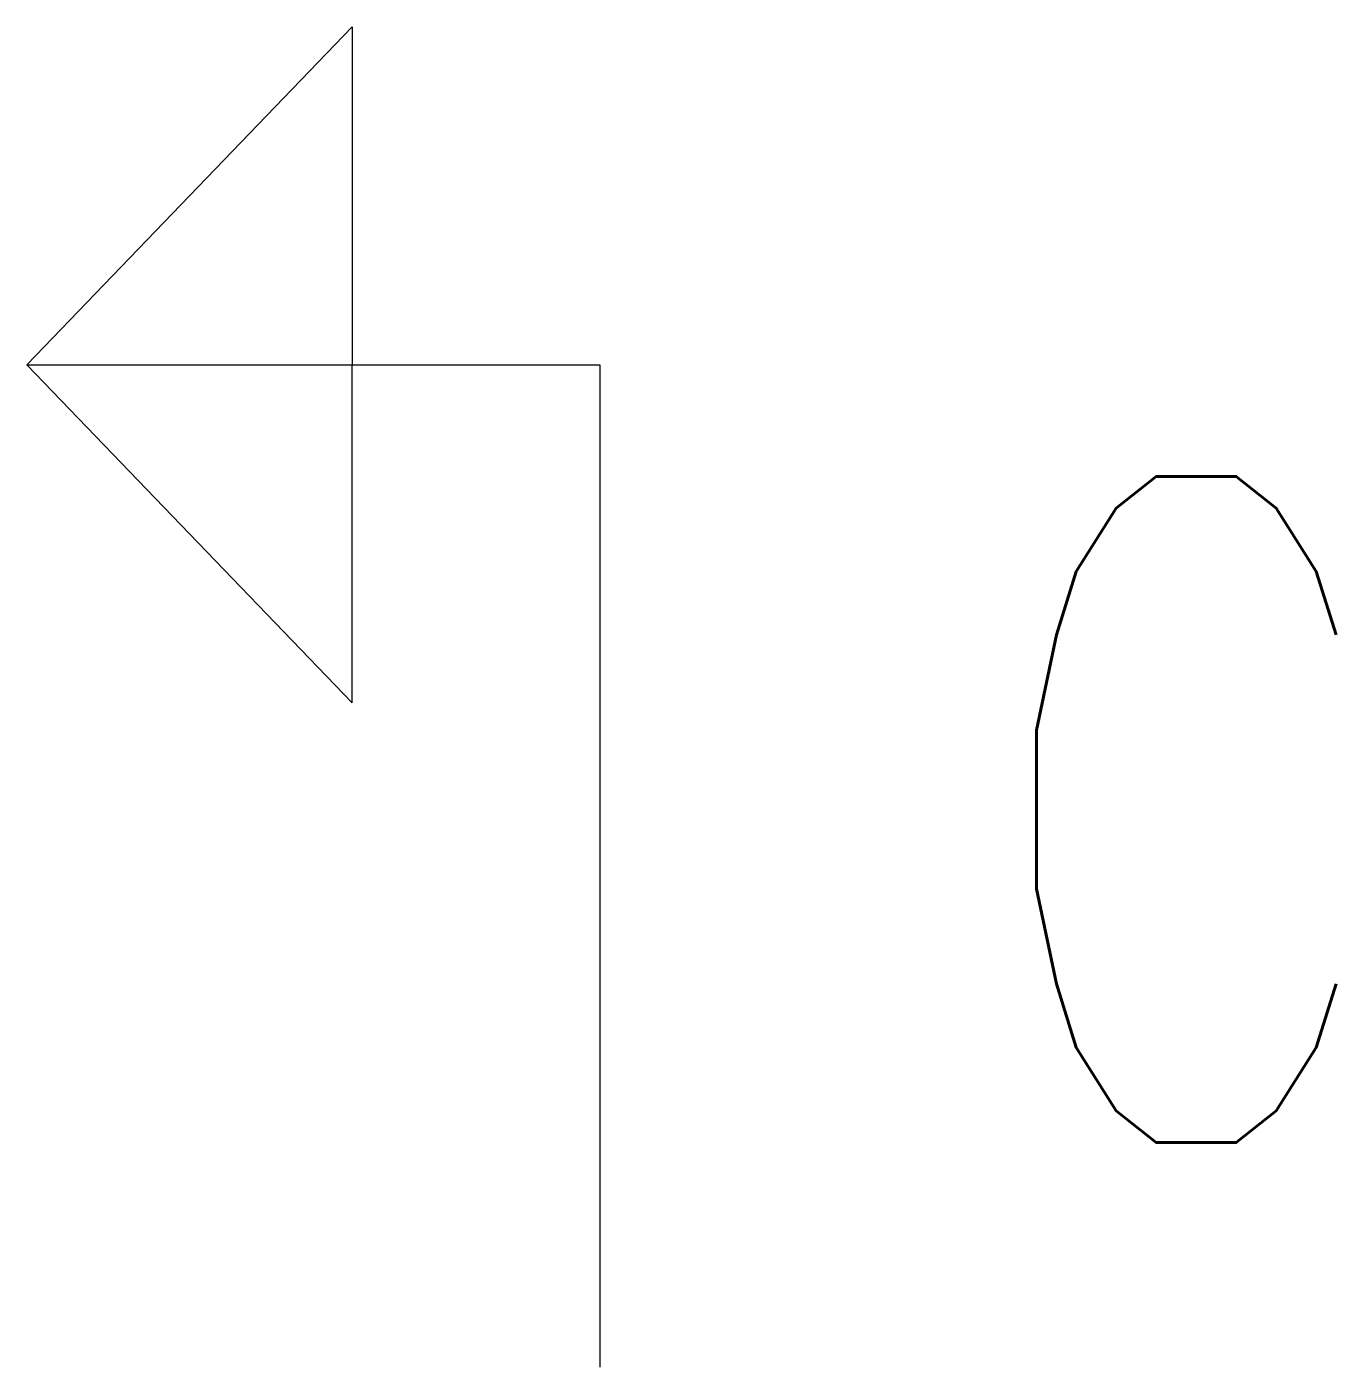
# Model space of a CAD drawing. Header units: millimetres. Extents: x -243837 to -5443, y 40 to 285140.
# Drawn here: x -79444 to -78217, y 35088 to 36344 of the extents above; entities that cross this region are included whole.
import ezdxf

# ---------------------------------------------------------------- set-up
doc = ezdxf.new("R2010")
doc.units = ezdxf.units.MM
doc.layers.add('R-OBJECT', color=2, linetype='Continuous', lineweight=20)
doc.styles.add('KA', font='romans.shx', dxfattribs={"width": 0.7})

msp = doc.modelspace()

# ---------------------------------------------------------------- linework, layer by layer
at = {"layer": 'R-OBJECT'}
for p, q in [((-79443.71, 36027.02), (-79138.9, 36343.69)), ((-79138.9, 36343.69), (-79138.9, 36027.02)), ((-79443.71, 36027.02), (-78907.15, 36027.02)), ((-79443.71, 36027.02), (-79138.9, 35710.34)), ((-79138.9, 35710.34), (-79138.9, 36027.02)), ((-78907.15, 36027.02), (-78907.15, 35088.15))]:
    msp.add_line(p, q, dxfattribs=at)

# ---------------------------------------------------------------- texts
at = {"layer": 'R-OBJECT', "color": 2, "ltscale": 10, "insert": (-78357.84, 35610.61), "char_height": 624, "attachment_point": 5, "style": 'KA'}
msp.add_mtext('\\A1;C', dxfattribs=at)

doc.saveas('drawing.dxf')
